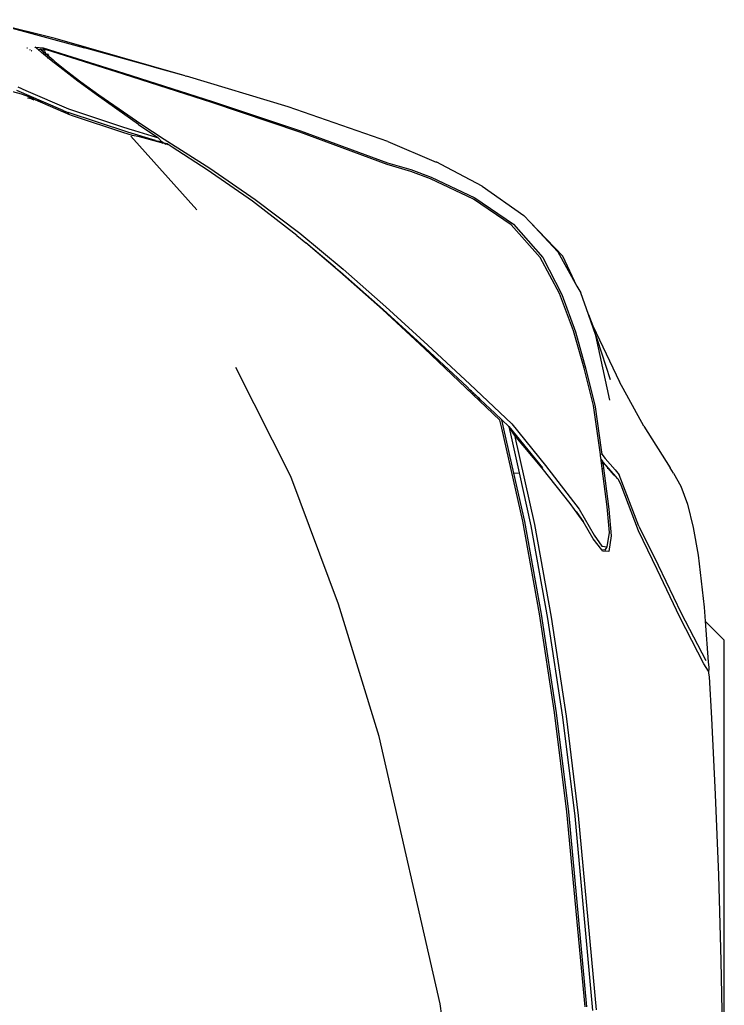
# Model space of a CAD drawing. Header units: metres. Extents: x 54.3 to 102.1, y 17 to 45.8.
# Drawn here: x 56.2871 to 56.6303, y 30.9332 to 31.4131 of the extents above; entities that cross this region are included whole.
import ezdxf

# ---------------------------------------------------------------- set-up
doc = ezdxf.new("R2010")
doc.units = ezdxf.units.M
doc.layers.add('Edges', color=7, linetype='Continuous')

# ---------------------------------------------------------------- blocks, each defined once
blk = doc.blocks.new('BMW 7 Series pl')
at = {"layer": 'Edges'}
for p, q in [((-2077.01, 958.46), (-2090.95, 944.52)), ((-1762.03, 958.46), (-2077.01, 958.46)), ((-1964.88, 951.85), (-1906.12, 954.21)), ((-1906.12, 954.21), (-1843.8, 955.95)), ((-1843.8, 955.95), (-1780.39, 957.18)), ((-2090.95, 944.52), (-2061.34, 946.75)), ((-2061.34, 946.75), (-2057.14, 947.3)), ((-2054.42, 946.88), (-2059.75, 943.5)), ((-2057.14, 947.3), (-2053.05, 947.07)), ((-2054.42, 946.88), (-2053.05, 947.07)), ((-2053.05, 947.07), (-2050.28, 947.45)), ((-2050.28, 947.45), (-2020.22, 949.11)), ((-2020.22, 949.11), (-1964.88, 951.85)), ((-2158.99, 935.92), (-2138.92, 939.52)), ((-2138.92, 939.52), (-2101.18, 943.75)), ((-2101.18, 943.75), (-2090.95, 944.52)), ((-2096.67, 927.05), (-2062.18, 944.91)), ((-2059.75, 943.5), (-2093.89, 926.03)), ((-2176.03, 931.71), (-2158.99, 935.92)), ((-2198.61, 921.54), (-2189.05, 926.94)), ((-2189.05, 926.94), (-2176.03, 931.71)), ((-2131.53, 910.27), (-2096.67, 927.05)), ((-2093.89, 926.03), (-2128.58, 909.61)), ((-2232.81, 899.92), (-2202.39, 919.17)), ((-2198.61, 921.54), (-2202.39, 919.17)), ((-2160.13, 896.25), (-2131.53, 910.27)), ((-2128.58, 909.61), (-2156.69, 896.01)), ((-2232.81, 899.92), (-2265.09, 882.16)), ((-2160.13, 896.25), (-2197.42, 882)), ((-2156.69, 896.01), (-2189.91, 883.33)), ((-2305.84, 862.84), (-2265.09, 882.16)), ((-2189.91, 883.33), (-2194, 881.44)), ((-2251.79, 875.06), (-2298.75, 865.05)), ((-2295.9, 865.86), (-2266.81, 875.5)), ((-2209.24, 871.69), (-2200.92, 879.01)), ((-2195.81, 879.81), (-2202.18, 874.23)), ((-2197.24, 878.38), (-2202.17, 874.03)), ((-2200.92, 879.01), (-2197.42, 882)), ((-2195.66, 879.87), (-2197.24, 878.38)), ((-2195.81, 879.81), (-2195.66, 879.87)), ((-2194, 881.44), (-2195.66, 879.87)), ((-2195.66, 879.87), (-2194.68, 880.28)), ((-2172.35, 874.48), (-2152.93, 876.21)), ((-2152.93, 876.21), (-2141.61, 874.52)), ((-2212.16, 868.31), (-2247.86, 863.16)), ((-2246.73, 864.41), (-2215.55, 868.89)), ((-2215.55, 868.89), (-2212.52, 869.34)), ((-2212.52, 869.34), (-2209.24, 871.69)), ((-2212.52, 869.34), (-2212.16, 868.31)), ((-2211.11, 868.47), (-2212.16, 868.31)), ((-2208.58, 868.79), (-2211.11, 868.47)), ((-2208.58, 868.79), (-2207.47, 869.59)), ((-2207.98, 868.87), (-2208.58, 868.79)), ((-2206.99, 870.01), (-2207.98, 868.87)), ((-2201.93, 869.64), (-2207.98, 868.87)), ((-2207.47, 869.59), (-2206.99, 870.01)), ((-2206.84, 870.19), (-2206.99, 870.01)), ((-2206.79, 870.18), (-2206.84, 870.19)), ((-2206.83, 870.15), (-2206.79, 870.18)), ((-2206.66, 870.3), (-2206.79, 870.18)), ((-2206.79, 870.18), (-2206.16, 870.18)), ((-2206.66, 870.3), (-2202.18, 874.23)), ((-2205.7, 870.91), (-2206.66, 870.3)), ((-2205.64, 869.79), (-2206.54, 869.14)), ((-2206.16, 870.18), (-2172.35, 874.48)), ((-2202.17, 874.03), (-2205.7, 870.91)), ((-2205.15, 870.22), (-2205.64, 869.79)), ((-2202.17, 874.03), (-2202.18, 874.23)), ((-2202.12, 873.12), (-2202.13, 873.35)), ((-2201.93, 869.64), (-2201.97, 870.36)), ((-2174.03, 873.21), (-2201.93, 869.64)), ((-2155.33, 874.83), (-2174.03, 873.21)), ((-2145.07, 873.23), (-2155.33, 874.83)), ((-2153.45, 863.74), (-2145.42, 869.43)), ((-2142.76, 869.29), (-2150.89, 863.13)), ((-2145.42, 869.43), (-2145.07, 873.23)), ((-2142.53, 871.75), (-2145.07, 873.23)), ((-2142.53, 871.75), (-2142.76, 869.29)), ((-2141.92, 869.93), (-2142.76, 869.29)), ((-2141.61, 874.52), (-2141.92, 869.93)), ((-2314.06, 859.61), (-2305.84, 862.84)), ((-2308.43, 861.62), (-2314.06, 859.61)), ((-2298.75, 865.05), (-2308.43, 861.62)), ((-2308.43, 861.62), (-2305.84, 862.84)), ((-2298.75, 865.05), (-2295.9, 865.86)), ((-2247.86, 863.16), (-2275.1, 856.54)), ((-2274.15, 857.77), (-2246.73, 864.41)), ((-2172.46, 852.96), (-2153.45, 863.74)), ((-2150.89, 863.13), (-2163.41, 855.68)), ((-1949.44, 852.22), (-1808, 865.2)), ((-1948.95, 849.64), (-1807.68, 862.58)), ((-2334.77, 851.26), (-2329.81, 854.02)), ((-2314.06, 859.61), (-2329.81, 854.02)), ((-2275.1, 856.54), (-2302.25, 848.7)), ((-2301.43, 850.16), (-2274.15, 857.77)), ((-2163.41, 855.68), (-2176.41, 846.28)), ((-2170.57, 850.69), (-2163.41, 855.68)), ((-1810.34, 857.21), (-1952.26, 843.76)), ((-1810.21, 858.54), (-1952.07, 845.34)), ((-2359.67, 837.37), (-2334.77, 851.26)), ((-2334.77, 851.26), (-2356.52, 840.91)), ((-2302.25, 848.7), (-2329.23, 838.59)), ((-2328.69, 840.31), (-2301.43, 850.16)), ((-2204.18, 828.41), (-2172.46, 852.96)), ((-2176.41, 846.28), (-2202.18, 825.81)), ((-2170.57, 850.69), (-2170.6, 850.67)), ((-2021.76, 843.37), (-1949.44, 852.22)), ((-2021.13, 840.81), (-1948.95, 849.64)), ((-2356.52, 840.91), (-2381.19, 817.16)), ((-2355.53, 826.3), (-2328.69, 840.31)), ((-2093.72, 832.4), (-2021.76, 843.37)), ((-2092.93, 829.89), (-2021.13, 840.81)), ((-1952.26, 843.76), (-2024.42, 834.84)), ((-1952.07, 845.34), (-2024.17, 836.43)), ((-2381.19, 817.16), (-2359.74, 837.32)), ((-2359.67, 837.37), (-2359.74, 837.32)), ((-2359.67, 837.37), (-2359.32, 837.69)), ((-2329.23, 838.59), (-2355.62, 824.57)), ((-2161.18, 820.26), (-2093.72, 832.4)), ((-2024.42, 834.84), (-2096.22, 823.9)), ((-2024.17, 836.43), (-2095.89, 825.45)), ((-2379.84, 804.96), (-2355.53, 826.3)), ((-2234.37, 803.75), (-2204.18, 828.41)), ((-2232.54, 801.65), (-2202.48, 826.17)), ((-2202.18, 825.81), (-2226.2, 805.84)), ((-2202.46, 826.19), (-2202.48, 826.17)), ((-2095.89, 825.45), (-2163.32, 813.27)), ((-2160.26, 817.77), (-2092.93, 829.89)), ((-2355.62, 824.57), (-2379.26, 803.37)), ((-2226.2, 805.84), (-2161.18, 820.26)), ((-2198.72, 809.24), (-2160.26, 817.77)), ((-2096.22, 823.9), (-2163.74, 811.8)), ((-2407.46, 782.25), (-2385.96, 812.68)), ((-2385.96, 812.68), (-2381.19, 817.16)), ((-2163.74, 811.8), (-2231.34, 796.65)), ((-2163.32, 813.27), (-2198.52, 805.37)), ((-2399.03, 776.92), (-2379.84, 804.96)), ((-2379.26, 803.37), (-2397.92, 775.85)), ((-2263.24, 773.25), (-2234.37, 803.75)), ((-2226.2, 805.84), (-2232.54, 801.65)), ((-2232.54, 801.65), (-2224.9, 803.43)), ((-2198.52, 805.37), (-2230.92, 798.1)), ((-2224.9, 803.43), (-2198.72, 809.24)), ((-2198.52, 805.37), (-2198.72, 809.24)), ((-2242.13, 791.54), (-2237.37, 796.57)), ((-2232.54, 801.65), (-2237.37, 796.57)), ((-2230.92, 798.1), (-2237.37, 796.57)), ((-2231.34, 796.65), (-2237.22, 795.22)), ((-2260.79, 770.47), (-2237.22, 795.22)), ((-2242.19, 791.48), (-2252, 781.12)), ((-2242.19, 791.48), (-2242.13, 791.54)), ((-2407.46, 782.25), (-2423.06, 752.46)), ((-2414.04, 745.19), (-2399.03, 776.92)), ((-2397.92, 775.85), (-2412.74, 744.65)), ((-2257.75, 775.05), (-2258.26, 774.51)), ((-2257.31, 775.51), (-2257.75, 775.05)), ((-2257.75, 775.05), (-2257.75, 774.79)), ((-2257.26, 775.57), (-2257.31, 775.51)), ((-2257.31, 775.21), (-2257.31, 775.51)), ((-2256.97, 775.87), (-2257.26, 775.57)), ((-2257.26, 775.57), (-2257.26, 775.27)), ((-2256.98, 775.54), (-2256.97, 775.87)), ((-2256.87, 775.98), (-2256.97, 775.87)), ((-2256.97, 775.87), (-2256.82, 775.87)), ((-2256.82, 775.98), (-2256.87, 775.98)), ((-2256.34, 776.54), (-2256.82, 776.03)), ((-2256.82, 775.98), (-2256.82, 776.03)), ((-2256.54, 775.98), (-2256.82, 775.98)), ((-2256.82, 775.87), (-2256.82, 775.98)), ((-2256.82, 775.87), (-2256.64, 775.87)), ((-2256.82, 775.7), (-2256.82, 775.87)), ((-2255.89, 777.01), (-2256.34, 776.54)), ((-2256.34, 776.54), (-2256.33, 776.18)), ((-2255.83, 777.08), (-2255.89, 777.01)), ((-2255.89, 777.01), (-2255.86, 776.64)), ((-2255.86, 776.64), (-2255.83, 777.08)), ((-2255.51, 777.42), (-2255.83, 777.08)), ((-2255.08, 777.87), (-2255.51, 777.42)), ((-2255.51, 776.99), (-2255.51, 777.42)), ((-2254.53, 778.45), (-2255.08, 777.87)), ((-2255.08, 777.87), (-2255.05, 777.44)), ((-2253.67, 779.36), (-2254.53, 778.45)), ((-2254.53, 778.45), (-2254.53, 777.95)), ((-2253.1, 779.96), (-2253.67, 779.36)), ((-2253.67, 779.36), (-2253.08, 779.36)), ((-2252, 781.12), (-2253.1, 779.96)), ((-2252.47, 779.96), (-2253.1, 779.96)), ((-2252, 780.42), (-2252, 781.12)), ((-1618.25, 780.72), (-1812.41, 751.65)), ((-2291.67, 742.83), (-2263.24, 773.25)), ((-2289.72, 740.9), (-2261.28, 771.33)), ((-2260.79, 770.47), (-2289.4, 740.18)), ((-2259.09, 773.64), (-2261.28, 771.33)), ((-2258.26, 774.51), (-2259.09, 773.64)), ((-2259.09, 773.64), (-2258.92, 773.64)), ((-2258.03, 774.51), (-2258.26, 774.51)), ((-2439.84, 713.6), (-2424.98, 748.8)), ((-2424.98, 748.8), (-2424.96, 748.82)), ((-2424.96, 748.82), (-2424.94, 748.89)), ((-2424.8, 749.22), (-2424.94, 748.89)), ((-2423.06, 752.46), (-2424.8, 749.22)), ((-1812.41, 751.65), (-2006.86, 707.26)), ((-2419.47, 730.34), (-2414.04, 745.19)), ((-2412.74, 744.65), (-2418.18, 730.26)), ((-2319.66, 712.19), (-2291.67, 742.83)), ((-2289.72, 740.9), (-2317.69, 710.28)), ((-2289.4, 740.18), (-2317.59, 709.71)), ((-2424.29, 713.31), (-2419.47, 730.34)), ((-2418.18, 730.26), (-2423.2, 713.12)), ((-2439.84, 713.6), (-2465.16, 641)), ((-2447.62, 650), (-2424.29, 713.31)), ((-2423.2, 713.12), (-2446.75, 649.55)), ((-2347, 681.13), (-2319.66, 712.19)), ((-2317.69, 710.28), (-2345.02, 679.25)), ((-2317.59, 709.71), (-2345.15, 678.8)), ((-2006.86, 707.26), (-2103.19, 677.76)), ((-2373.21, 649.53), (-2347, 681.13)), ((-2345.15, 678.8), (-2366.1, 653.84)), ((-2348.33, 675.26), (-2366.1, 653.84)), ((-2348.33, 675.26), (-2348.3, 675.29)), ((-2348.3, 675.29), (-2345.02, 679.25)), ((-2103.19, 677.76), (-2196.04, 643.07)), ((-2371.6, 647.29), (-2366.1, 653.84)), ((-2469.13, 585.94), (-2447.62, 650)), ((-2446.75, 649.55), (-2468.37, 585.57)), ((-2397.78, 617.13), (-2373.21, 649.53)), ((-2371.6, 647.29), (-2396.39, 615.04)), ((-2465.16, 641), (-2487.45, 567.12)), ((-2196.04, 643.07), (-2275.43, 602.93)), ((-2420.46, 584.11), (-2397.78, 617.13)), ((-2396.39, 615.04), (-2419.32, 582.17)), ((-2489.68, 521.58), (-2469.13, 585.94)), ((-2468.37, 585.57), (-2489, 521.24)), ((-2441.7, 550.8), (-2420.46, 584.11)), ((-2419.32, 582.17), (-2435.9, 556.56)), ((-2443.78, 526.5), (-2390.15, 574.58)), ((-2487.72, 566.16), (-2487.45, 567.12)), ((-2487.72, 566.16), (-2514.82, 471.64)), ((-2487.72, 566.16), (-2493.88, 544.07)), ((-2438.26, 552.96), (-2438.7, 550.58)), ((-2435.9, 556.56), (-2438.26, 552.96)), ((-2438.26, 552.96), (-2437.58, 552.44)), ((-2452.7, 533.91), (-2441.7, 550.8)), ((-2452.29, 532.12), (-2442.85, 546.16)), ((-2439.02, 548.81), (-2443.22, 533)), ((-2442.99, 545.03), (-2442.85, 546.16)), ((-2442.85, 546.16), (-2439.63, 549.11)), ((-2440.54, 544.64), (-2439.84, 548.07)), ((-2439.84, 548.07), (-2438.89, 549.52)), ((-2439.84, 548.07), (-2439.63, 549.11)), ((-2438.7, 550.58), (-2439.63, 549.11)), ((-2438.89, 549.52), (-2439.02, 548.81)), ((-2438.7, 550.58), (-2438.89, 549.52)), ((-2438.89, 549.52), (-2438.52, 550.08)), ((-2437.75, 552.06), (-2438.7, 550.58)), ((-2494.77, 540.87), (-2508.16, 492.86)), ((-2494.77, 540.87), (-2494.75, 540.94)), ((-2494.08, 543.35), (-2494.75, 540.94)), ((-2494.06, 543.43), (-2494.08, 543.35)), ((-2493.97, 543.75), (-2494.06, 543.43)), ((-2493.97, 543.75), (-2493.96, 543.78)), ((-2493.89, 544.04), (-2493.96, 543.78)), ((-2493.88, 544.07), (-2493.89, 544.04)), ((-2447.82, 529.24), (-2442.99, 545.03)), ((-2440.54, 544.64), (-2446.7, 524.37)), ((-2463.59, 518.13), (-2452.7, 533.91)), ((-2452.29, 532.12), (-2463.47, 516.29)), ((-2443.22, 533), (-2444.38, 527.89)), ((-2446.7, 524.37), (-2461.03, 481.09)), ((-2450.88, 519.86), (-2449.14, 525.06)), ((-2449.14, 525.06), (-2447.82, 529.24)), ((-2444.38, 527.89), (-2446.24, 521.39)), ((-2508, 462.82), (-2489.68, 521.58)), ((-2489, 521.24), (-2506.77, 464.4)), ((-2473.99, 503.38), (-2463.59, 518.13)), ((-2463.65, 481.23), (-2450.88, 519.86)), ((-2446.24, 521.39), (-2458.5, 484.1)), ((-2463.47, 516.29), (-2474.16, 501.41)), ((-2483.42, 490.32), (-2473.99, 503.38)), ((-2474.16, 501.41), (-2483.92, 488.05)), ((-2526.44, 424.73), (-2508.16, 492.86)), ((-2483.92, 488.05), (-2492.19, 477.09)), ((-2491.41, 479.71), (-2483.42, 490.32)), ((-2477.09, 450.08), (-2463.65, 481.23)), ((-2461.29, 480.29), (-2461.03, 481.09)), ((-2459.62, 481.52), (-2461.22, 477.84)), ((-2459.62, 481.52), (-2461.03, 481.09)), ((-2458.5, 484.1), (-2459.62, 481.52)), ((-2457.69, 487.54), (-2457.76, 487.28)), ((-2492.19, 477.09), (-2498.95, 468.56)), ((-2498, 471.47), (-2491.41, 479.71)), ((-2461.35, 477.55), (-2470.35, 456.92)), ((-2468.8, 462.93), (-2462.72, 476.99)), ((-2461.35, 477.55), (-2462.72, 476.99)), ((-2462.72, 476.99), (-2462.55, 477.37)), ((-2462.55, 477.37), (-2461.29, 480.29)), ((-2461.22, 477.84), (-2462.55, 477.37)), ((-2461.22, 477.84), (-2461.35, 477.55)), ((-2514.82, 471.64), (-2528.53, 416.8)), ((-2498.95, 468.56), (-2504.69, 461.6)), ((-2503.2, 466.61), (-2503.67, 464.74)), ((-2502.94, 465.61), (-2499.25, 469.99)), ((-2502.53, 467.23), (-2502.94, 465.61)), ((-2500.4, 466.34), (-2500.47, 466.09)), ((-2499.25, 469.99), (-2498, 471.47)), ((-2499.11, 470.43), (-2499.25, 469.99)), ((-2508.59, 456.92), (-2508, 462.82)), ((-2506.57, 459.35), (-2508.59, 456.92)), ((-2508, 462.82), (-2506.91, 462.85)), ((-2507.09, 460.83), (-2503.67, 464.74)), ((-2506.91, 462.85), (-2507.09, 460.83)), ((-2506.57, 459.35), (-2507.09, 460.83)), ((-2506.77, 464.4), (-2506.91, 462.85)), ((-2506.91, 462.85), (-2506.45, 462.86)), ((-2506.36, 463.85), (-2506.77, 464.4)), ((-2504.69, 461.6), (-2506.57, 459.35)), ((-2506.51, 459.2), (-2506.57, 459.35)), ((-2505.93, 463.27), (-2506.02, 463.4)), ((-2505.42, 463.6), (-2505.18, 464.36)), ((-2505, 463.87), (-2504.76, 464.84)), ((-2503.67, 464.74), (-2502.94, 465.61)), ((-2503.06, 465.12), (-2503.33, 464.07)), ((-2477.24, 443.42), (-2468.8, 462.93)), ((-2470.35, 456.92), (-2468.8, 462.93)), ((-2508.06, 457.17), (-2508.59, 456.92)), ((-2506.41, 453.54), (-2506.5, 453.09)), ((-2505.81, 454.23), (-2505.86, 453.98)), ((-2505.74, 454.51), (-2505.81, 454.23)), ((-2472.06, 452.97), (-2474.41, 447.07)), ((-2470.35, 456.92), (-2472.06, 452.97)), ((-2471.88, 451.76), (-2471.37, 452.94)), ((-2471.75, 451.45), (-2471.37, 452.94)), ((-2469.93, 456.24), (-2471.37, 452.94)), ((-2471.37, 452.94), (-2470.9, 454.77)), ((-2508.04, 450.94), (-2507.98, 451.28)), ((-2479.61, 444.38), (-2477.09, 450.08)), ((-2474.41, 447.07), (-2476.17, 440.83))]:
    blk.add_line(p, q, dxfattribs=at)

msp = doc.modelspace()

# ---------------------------------------------------------------- block references
at = {"xscale": 0.0006692596187054165, "yscale": 0.0006692596187054165, "zscale": 0.0006692596187054165, "rotation": 270}
msp.add_blockref('BMW 7 Series pl', (55.9888, 29.7209), dxfattribs=at)

doc.saveas('drawing.dxf')
